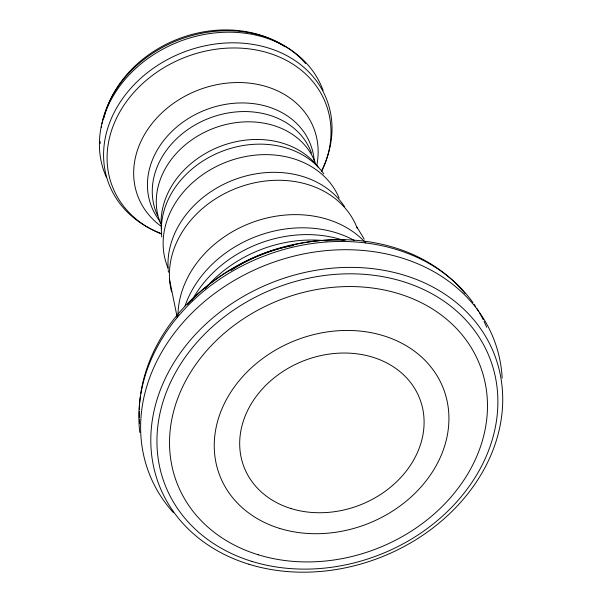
<?xml version="1.0" encoding="UTF-8"?>
<svg xmlns="http://www.w3.org/2000/svg" width="602" height="602" viewBox="0 0 602 602"><rect width="100%" height="100%" fill="white"/><g stroke="black" fill="none" stroke-linecap="round" stroke-linejoin="round"><path stroke-width="0.9" d="M356.527 226.457L364.21 239.107M169.613 280.013L177.274 317.721M160.523 225.84A94.311 77.44 -21.4 0 1 198.231 90.097A94.311 77.44 -21.4 0 1 316.757 165.595M161.577 234.065A114.47 93.995 -21.4 0 1 120.633 110.497A114.47 93.995 -21.4 0 1 268.259 52.923A114.47 93.995 -21.4 0 1 321.588 171.66M160.057 233.019A116.78 95.891 -21.4 0 1 117.398 106.614A116.78 95.891 -21.4 0 1 268.921 48.16A116.78 95.891 -21.4 0 1 321.566 170.72M159.763 220.949A85.356 70.088 -21.4 0 1 205.628 109.88A85.356 70.088 -21.4 0 1 314.229 160.915M161.426 229.031A86.41 70.953 -21.4 0 1 219.459 146.7A86.41 70.953 -21.4 0 1 318.202 167.145M161.803 237.022A88.818 72.932 -21.4 0 1 161.614 235.209M161.532 234.298A88.818 72.932 -21.4 0 1 223.372 150.801A88.818 72.932 -21.4 0 1 323.846 173.925M167.935 267.77A92.422 75.89 -21.4 0 1 224.456 162.811A92.422 75.89 -21.4 0 1 339.122 198.066M160.591 223.583A83.129 68.259 -21.4 0 1 212.438 128.768A83.129 68.259 -21.4 0 1 315.222 162.532M157.656 215.764A83.129 68.259 -21.4 0 1 207.419 118.918A83.129 68.259 -21.4 0 1 311.512 153.111M106.577 177.688A116.78 95.891 -21.4 0 1 177.417 42.313A116.78 95.891 -21.4 0 1 323.116 90.518M187.576 304.529A170.351 139.89 -21.4 0 1 345.345 240.288M177.951 315.644A105.884 86.951 -21.4 0 1 250.327 223.161A105.884 86.951 -21.4 0 1 365.85 242.982M139.649 423.289A180.924 148.566 -21.4 0 1 139.423 419.647M139.348 417.818A180.924 148.566 -21.4 0 1 139.288 411.354M139.325 409.488A180.924 148.566 -21.4 0 1 140.484 395.454M140.748 393.588A180.924 148.566 -21.4 0 1 277.507 249.168A180.924 148.566 -21.4 0 1 465.143 293.633M231.07 270.539A126.285 103.702 -21.4 0 1 293.437 245.586M139.807 432.477A182.654 149.988 -21.4 0 1 263.24 256.377A182.654 149.988 -21.4 0 1 473.022 302.723M474.113 304.273A182.654 149.988 -21.4 0 1 475.7 306.629M476.731 308.216A182.654 149.988 -21.4 0 1 478.71 311.437M479.666 313.07A182.654 149.988 -21.4 0 1 483.21 319.692M484.031 321.378A182.654 149.988 -21.4 0 1 486.679 327.315M168.455 272.224A95.658 78.546 -21.4 0 1 168.259 270.351M168.176 269.418A95.658 78.546 -21.4 0 1 236.225 178.967A95.658 78.546 -21.4 0 1 344.427 206.524M191.94 300.511A114.147 93.731 -21.4 0 1 343.23 240.206M204.973 288.817A119.414 98.058 -21.4 0 1 327.052 240.935M171.593 291.872A98.269 80.691 -21.4 0 1 240.875 186.62A98.269 80.691 -21.4 0 1 357.197 228.15M185.04 305.914A110.301 90.578 -21.4 0 1 354.631 240.634M173.534 512.799A184.942 151.862 -21.4 0 1 262.833 266.295A184.942 151.862 -21.4 0 1 502.181 378.048M103.928 118A111.98 91.948 -21.4 0 1 177.409 39.243A111.98 91.948 -21.4 0 1 284.919 46.76M100.241 143.457A114.681 94.168 -21.4 0 1 100.203 141.59M101.271 127.451A114.681 94.168 -21.4 0 1 101.587 125.57M101.949 123.696A114.681 94.168 -21.4 0 1 189.404 36.293A114.681 94.168 -21.4 0 1 305.613 63.594M258.213 554.766A162.54 133.463 -21.4 0 0 487.138 396.944A162.54 133.463 -21.4 0 0 240.168 321.009A162.54 133.463 -21.4 0 0 258.213 554.766M291.127 508.592A94.273 77.41 -21.4 0 0 423.898 417.058A94.273 77.41 -21.4 0 0 280.652 373.014A94.273 77.41 -21.4 0 0 291.127 508.592M279.697 528.428A119.971 98.517 -21.4 0 0 448.671 411.941A119.971 98.517 -21.4 0 0 266.37 355.887A119.971 98.517 -21.4 0 0 279.697 528.428M252.035 561.433A174.294 143.125 -21.4 0 0 497.523 392.195A174.294 143.125 -21.4 0 0 232.681 310.76A174.294 143.125 -21.4 0 0 252.035 561.433M248.957 564.262A179.908 147.731 -21.4 0 0 502.346 389.577A179.908 147.731 -21.4 0 0 228.978 305.523A179.908 147.731 -21.4 0 0 248.957 564.262"/></g></svg>
